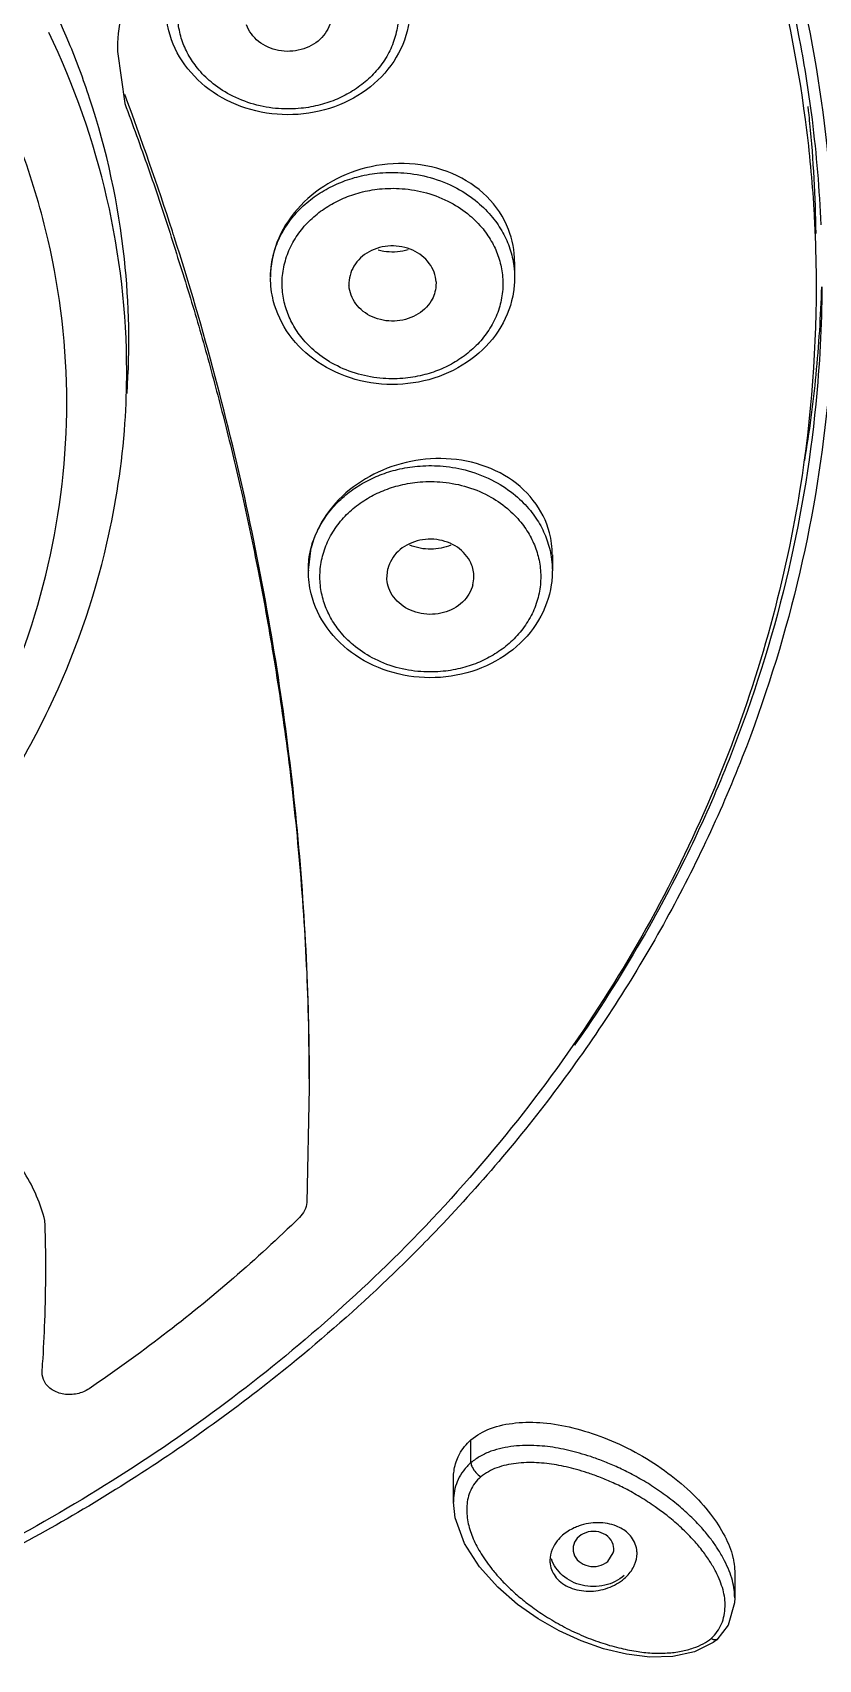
# Model space of a CAD drawing. Extents: x -1802 to -1505, y -7177 to -6757.
# Drawn here: x -1706.23 to -1692.71, y -6949.41 to -6921.4 of the extents above; entities that cross this region are included whole.
import ezdxf

# ---------------------------------------------------------------- set-up
doc = ezdxf.new("R2010")
doc.units = 0
doc.header["$LTSCALE"] = 5
doc.header["$MEASUREMENT"] = 0
doc.layers.add('DWG', color=7, linetype='CONTINUOUS')

msp = doc.modelspace()

# ---------------------------------------------------------------- linework, layer by layer
at = {"layer": 'DWG'}
for p, q in [((-1704.773, -6921.731), (-1704.647, -6922.621)), ((-1697.937, -6925.35), (-1697.937, -6925.622)), ((-1702.137, -6925.606), (-1702.137, -6925.611)), ((-1700.785, -6925.762), (-1700.787, -6925.751)), ((-1699.288, -6925.695), (-1699.29, -6925.766)), ((-1701.486, -6930.656), (-1701.438, -6930.271)), ((-1697.286, -6930.392), (-1697.286, -6930.67)), ((-1701.486, -6930.655), (-1701.486, -6930.67)), ((-1701.486, -6930.672), (-1701.486, -6930.672)), ((-1700.133, -6930.815), (-1700.119, -6930.634)), ((-1698.654, -6930.909), (-1698.639, -6930.805)), ((-1701.471, -6939.569), (-1701.515, -6941.543)), ((-1706.068, -6944.473), (-1706.068, -6944.45)), ((-1698.688, -6946.025), (-1698.688, -6945.633)), ((-1698.988, -6946.711), (-1698.988, -6946.313)), ((-1696.331, -6947.723), (-1696.237, -6947.575)), ((-1694.148, -6947.914), (-1694.148, -6948.35)), ((-1694.457, -6949.071), (-1694.519, -6949.12))]:
    msp.add_line(p, q, dxfattribs=at)
for points in [[(-1695.213, -6949.361), (-1695.611, -6949.372), (-1696.01, -6949.323), (-1696.404, -6949.228), (-1696.792, -6949.093), (-1697.169, -6948.921), (-1697.533, -6948.713), (-1697.887, -6948.465), (-1698.226, -6948.169), (-1698.54, -6947.817), (-1698.799, -6947.416), (-1698.961, -6946.973), (-1698.988, -6946.702)], [(-1694.148, -6948.35), (-1694.151, -6948.437), (-1694.258, -6948.819), (-1694.456, -6949.071)], [(-1694.519, -6949.12), (-1694.839, -6949.279), (-1695.213, -6949.361)]]:
    msp.add_lwpolyline(points, dxfattribs=at)
for points, start_tangent, end_tangent in [([(-1702.568, -6906.562), (-1700.816, -6908.023), (-1698.512, -6910.38), (-1696.553, -6912.96), (-1694.969, -6915.724), (-1693.782, -6918.634), (-1693.011, -6921.645), (-1692.817, -6922.9)], (0.793151, -0.609026), (0.124074, -0.992273)), ([(-1702.747, -6906.674), (-1701.869, -6907.369), (-1698.234, -6910.988), (-1695.399, -6915.224), (-1693.549, -6919.877), (-1692.935, -6922.9)], (0.796175, -0.605067), (0.130645, -0.991429)), ([(-1695.629, -6914.078), (-1694.784, -6915.657), (-1693.59, -6918.586), (-1692.813, -6921.618), (-1692.466, -6924.708)], (0.503989, -0.86371), (0.041994, -0.999118)), ([(-1705.608, -6921.572), (-1706.428, -6919.911), (-1708.145, -6917.519), (-1710.342, -6915.44), (-1711.054, -6914.909)], (-0.38304, 0.923732), (-0.816858, 0.576839)), ([(-1701.796, -6918.043), (-1702.245, -6918.213), (-1703.146, -6918.731), (-1703.86, -6919.389), (-1704.372, -6920.14), (-1704.676, -6920.94), (-1704.77, -6921.581)], (-0.951662, -0.307148), (-0.04664, -0.998912)), ([(-1703.662, -6921.53), (-1703.723, -6921.261), (-1703.731, -6920.976), (-1703.68, -6920.687)], (-0.31516, 0.949038), (0.273658, 0.961827)), ([(-1703.123, -6922.43), (-1703.612, -6921.958), (-1703.887, -6921.37), (-1703.935, -6920.978)], (-0.827102, 0.562052), (-0.001346, 0.999999)), ([(-1701.087, -6921.121), (-1701.103, -6921.22), (-1701.283, -6921.517), (-1701.611, -6921.696), (-1701.999, -6921.71), (-1702.343, -6921.554), (-1702.551, -6921.271)], (-0.072, -0.997405), (-0.340746, 0.940155)), ([(-1699.939, -6921.181), (-1699.99, -6921.469)], (-0.072191, -0.997391), (-0.273658, -0.961827)), ([(-1666.246, -6921.242), (-1666.373, -6924.492), (-1666.936, -6928.8), (-1667.944, -6933.048), (-1669.389, -6937.2), (-1671.26, -6941.224), (-1673.541, -6945.086), (-1676.214, -6948.757), (-1679.258, -6952.207), (-1682.649, -6955.407), (-1686.357, -6958.332), (-1690.355, -6960.958), (-1694.61, -6963.265), (-1699.087, -6965.233), (-1703.751, -6966.847), (-1708.563, -6968.094), (-1713.486, -6968.963)], (-0.000016, -1), (-0.990792, -0.135394)), ([(-1704.643, -6928.131), (-1704.612, -6927.224), (-1704.952, -6924.256), (-1705.954, -6921.402)], (0.069647, 0.997572), (-0.432711, 0.901532)), ([(-1699.99, -6921.469), (-1700.101, -6921.748), (-1700.267, -6922.004), (-1700.479, -6922.226), (-1700.724, -6922.408), (-1700.989, -6922.546), (-1701.28, -6922.646), (-1701.611, -6922.706), (-1701.998, -6922.712)], (-0.273658, -0.961827), (-0.997245, 0.074179)), ([(-1699.753, -6921.219), (-1699.972, -6921.826), (-1700.416, -6922.334), (-1701.035, -6922.678), (-1701.751, -6922.815)], (-0.148917, -0.98885), (-0.999395, -0.034766)), ([(-1704.607, -6927.615), (-1704.651, -6925.3), (-1705.25, -6922.534), (-1705.608, -6921.572)], (0.068883, 0.997625), (-0.38304, 0.923732)), ([(-1704.77, -6921.581), (-1704.773, -6921.731)], (-0.04664, -0.998912), (-0.000013, -1)), ([(-1703.161, -6922.252), (-1703.393, -6922.017), (-1703.553, -6921.778), (-1703.662, -6921.53)], (-0.765398, 0.643557), (-0.31516, 0.949038)), ([(-1702.422, -6922.637), (-1702.834, -6922.473), (-1703.161, -6922.252)], (-0.96288, 0.269931), (-0.765398, 0.643557)), ([(-1703.827, -6924.821), (-1704.647, -6922.469)], (-0.306579, 0.951845), (-0.351227, 0.93629)), ([(-1702.476, -6922.729), (-1703.123, -6922.43)], (-0.96288, 0.269931), (-0.827102, 0.562052)), ([(-1704.647, -6922.621), (-1704.244, -6923.732), (-1703.87, -6924.84)], (0.351226, -0.936291), (0.30914, -0.951016)), ([(-1701.751, -6922.815), (-1702.476, -6922.729)], (-0.999395, -0.034766), (-0.96288, 0.269931)), ([(-1701.998, -6922.712), (-1702.422, -6922.637)], (-0.997245, 0.074179), (-0.96288, 0.269931)), ([(-1692.872, -6922.78), (-1692.884, -6922.674)], (-0.106773, 0.994283), (-0.111629, 0.99375)), ([(-1692.853, -6922.965), (-1692.872, -6922.78)], (-0.098351, 0.995152), (-0.106773, 0.994283)), ([(-1692.935, -6922.9), (-1692.793, -6924.343)], (0.130645, -0.991429), (0.065181, -0.997873)), ([(-1692.748, -6924.861), (-1692.853, -6922.965)], (-0.012152, 0.999926), (-0.098351, 0.995152)), ([(-1692.817, -6922.9), (-1692.666, -6924.714)], (0.124074, -0.992273), (0.041994, -0.999118)), ([(-1722.246, -6942.099), (-1720.079, -6941.976), (-1715.893, -6941.008), (-1713.023, -6939.684), (-1710.506, -6937.903), (-1708.442, -6935.732), (-1706.907, -6933.255), (-1705.963, -6930.568), (-1705.643, -6927.773), (-1705.963, -6924.979), (-1706.398, -6923.505)], (1, 0), (-0.339722, 0.940526)), ([(-1697.937, -6925.349), (-1698.041, -6924.792), (-1698.413, -6924.227), (-1699.008, -6923.831), (-1699.745, -6923.661), (-1700.496, -6923.733), (-1701.15, -6924.006), (-1701.674, -6924.44), (-1702.027, -6925.019), (-1702.137, -6925.605)], (-0.001667, 0.999999), (-0.002492, -0.999997)), ([(-1702.137, -6925.612), (-1702.12, -6925.393), (-1702.044, -6925.087), (-1701.907, -6924.796), (-1701.715, -6924.532), (-1701.48, -6924.305), (-1701.214, -6924.121), (-1700.927, -6923.981), (-1700.613, -6923.879), (-1700.255, -6923.82), (-1699.841, -6923.818), (-1699.388, -6923.899)], (0.0021, 0.999998), (0.96288, -0.269931)), ([(-1699.388, -6923.899), (-1698.933, -6924.081), (-1698.572, -6924.324), (-1698.316, -6924.584), (-1698.138, -6924.848), (-1698.018, -6925.123), (-1697.95, -6925.42)], (0.96288, -0.269931), (0.128887, -0.991659)), ([(-1701.882, -6925.332), (-1701.772, -6925.053), (-1701.605, -6924.797), (-1701.393, -6924.575), (-1701.149, -6924.394), (-1700.883, -6924.255), (-1700.592, -6924.155), (-1700.261, -6924.095), (-1699.874, -6924.09), (-1699.45, -6924.164)], (0.273658, 0.961827), (0.96288, -0.269931)), ([(-1699.45, -6924.164), (-1699.038, -6924.329), (-1698.711, -6924.549), (-1698.48, -6924.784), (-1698.319, -6925.023), (-1698.211, -6925.271), (-1698.149, -6925.54), (-1698.141, -6925.825)], (0.96288, -0.269931), (-0.072191, -0.997391)), ([(-1692.793, -6924.343), (-1692.773, -6924.687)], (0.065181, -0.997873), (0.049456, -0.998776)), ([(-1703.87, -6924.84), (-1703.866, -6924.853), (-1703.516, -6925.973), (-1703.196, -6927.086), (-1702.901, -6928.208), (-1702.621, -6929.385), (-1702.351, -6930.67), (-1702.091, -6932.108), (-1701.851, -6933.738), (-1701.649, -6935.587), (-1701.515, -6937.587), (-1701.471, -6939.569)], (0.30914, -0.951016), (-0.000025, -1)), ([(-1701.471, -6939.415), (-1701.472, -6939.081), (-1701.55, -6936.756), (-1701.75, -6934.417), (-1702.072, -6932.068), (-1702.517, -6929.708), (-1703.089, -6927.329), (-1703.795, -6924.92), (-1703.827, -6924.821)], (0.000003, 1), (-0.306579, 0.951845)), ([(-1692.773, -6924.687), (-1692.747, -6925.642)], (0.049456, -0.998776), (0.005829, -0.999983)), ([(-1699.288, -6925.695), (-1699.404, -6925.376), (-1699.69, -6925.149), (-1700.069, -6925.076), (-1700.44, -6925.177), (-1700.702, -6925.424), (-1700.787, -6925.751)], (-0.049652, 0.998767), (0.049652, -0.998767)), ([(-1701.864, -6926.175), (-1701.925, -6925.906), (-1701.934, -6925.621), (-1701.882, -6925.332)], (-0.31516, 0.949038), (0.273658, 0.961827)), ([(-1700.188, -6925.17), (-1700.287, -6925.149)], (-0.987648, 0.156691), (-0.965514, 0.260352)), ([(-1699.816, -6925.156), (-1700.188, -6925.17)], (-0.973141, -0.230211), (-0.987648, 0.156691)), ([(-1699.767, -6925.143), (-1699.816, -6925.156)], (-0.959159, -0.282868), (-0.973141, -0.230211)), ([(-1701.325, -6927.075), (-1701.814, -6926.603), (-1702.089, -6926.015), (-1702.137, -6925.623)], (-0.827102, 0.562052), (-0.001346, 0.999999)), ([(-1697.937, -6925.621), (-1697.955, -6925.863)], (0.001346, -0.999999), (-0.148917, -0.98885)), ([(-1697.95, -6925.42), (-1697.937, -6925.621)], (0.128887, -0.991659), (0.000861, -1)), ([(-1692.747, -6925.642), (-1692.747, -6925.774)], (0.005829, -0.999983), (-0.000204, -1)), ([(-1699.289, -6925.766), (-1699.372, -6926.022), (-1699.635, -6926.269), (-1700.005, -6926.369), (-1700.384, -6926.297), (-1700.67, -6926.07), (-1700.786, -6925.762)], (-0.082269, -0.99661), (-0.072165, 0.997393)), ([(-1692.747, -6925.774), (-1693.063, -6929.491), (-1694.431, -6934.251), (-1696.841, -6938.71), (-1700.142, -6942.628)], (-0.000204, -1), (-0.71555, -0.698561)), ([(-1692.447, -6925.782), (-1692.553, -6927.812), (-1693.073, -6930.884), (-1694.018, -6933.88), (-1695.375, -6936.756), (-1697.124, -6939.469), (-1699.239, -6941.981), (-1700.016, -6942.762)], (-0.006417, -0.999979), (-0.719061, -0.694947)), ([(-1697.955, -6925.863), (-1698.174, -6926.471), (-1698.618, -6926.978), (-1699.237, -6927.323), (-1699.953, -6927.46)], (-0.148917, -0.98885), (-0.999395, -0.034766)), ([(-1698.141, -6925.825), (-1698.192, -6926.114)], (-0.072191, -0.997391), (-0.273658, -0.961827)), ([(-1692.647, -6925.779), (-1692.752, -6927.798), (-1693.269, -6930.849), (-1694.208, -6933.825), (-1695.556, -6936.681), (-1696.689, -6938.524)], (-0.006337, -0.99998), (-0.560715, -0.828009)), ([(-1692.656, -6925.778), (-1692.752, -6927.292), (-1692.948, -6928.768)], (-0.02922, -0.999573), (-0.164325, -0.986406)), ([(-1701.363, -6926.897), (-1701.595, -6926.662), (-1701.755, -6926.423), (-1701.864, -6926.175)], (-0.765398, 0.643557), (-0.31516, 0.949038)), ([(-1698.192, -6926.114), (-1698.303, -6926.392), (-1698.469, -6926.648), (-1698.681, -6926.871), (-1698.926, -6927.052), (-1699.191, -6927.191), (-1699.482, -6927.291), (-1699.813, -6927.351), (-1700.2, -6927.356)], (-0.273658, -0.961827), (-0.997245, 0.074179)), ([(-1700.624, -6927.282), (-1701.036, -6927.117), (-1701.363, -6926.897)], (-0.96288, 0.269931), (-0.765398, 0.643557)), ([(-1700.678, -6927.373), (-1701.325, -6927.075)], (-0.96288, 0.269931), (-0.827102, 0.562052)), ([(-1699.953, -6927.46), (-1700.678, -6927.373)], (-0.999395, -0.034766), (-0.96288, 0.269931)), ([(-1700.2, -6927.356), (-1700.624, -6927.282)], (-0.997245, 0.074179), (-0.96288, 0.269931)), ([(-1709.713, -6937.927), (-1707.585, -6935.677), (-1705.954, -6933.047), (-1704.952, -6930.192), (-1704.643, -6928.131)], (0.753756, 0.657154), (0.069647, 0.997572)), ([(-1697.287, -6930.39), (-1697.335, -6930.013), (-1697.614, -6929.456), (-1698.11, -6929.027), (-1698.764, -6928.782), (-1699.469, -6928.748), (-1700.129, -6928.904), (-1700.71, -6929.224), (-1701.172, -6929.699), (-1701.438, -6930.271)], (-0.000509, 1), (-0.245902, -0.969295)), ([(-1701.438, -6930.271), (-1701.337, -6929.998), (-1701.183, -6929.732), (-1700.984, -6929.494), (-1700.75, -6929.292), (-1700.492, -6929.13), (-1700.215, -6929.005), (-1699.91, -6928.916), (-1699.564, -6928.865), (-1699.167, -6928.868), (-1698.737, -6928.947)], (0.245919, 0.96929), (0.96288, -0.269931)), ([(-1698.737, -6928.947), (-1698.282, -6929.129), (-1697.921, -6929.373), (-1697.665, -6929.633), (-1697.487, -6929.897), (-1697.368, -6930.171), (-1697.299, -6930.468)], (0.96288, -0.269931), (0.128887, -0.991659)), ([(-1701.232, -6930.381), (-1701.121, -6930.102), (-1700.955, -6929.846), (-1700.743, -6929.623), (-1700.498, -6929.442), (-1700.233, -6929.304), (-1699.942, -6929.204), (-1699.61, -6929.144), (-1699.223, -6929.138), (-1698.799, -6929.212)], (0.273658, 0.961827), (0.96288, -0.269931)), ([(-1698.799, -6929.212), (-1698.387, -6929.377), (-1698.06, -6929.597), (-1697.829, -6929.833), (-1697.668, -6930.071), (-1697.56, -6930.32), (-1697.498, -6930.589), (-1697.49, -6930.874)], (0.96288, -0.269931), (-0.072191, -0.997391)), ([(-1698.638, -6930.805), (-1698.672, -6930.575), (-1698.882, -6930.293), (-1699.227, -6930.139), (-1699.615, -6930.155), (-1699.941, -6930.336), (-1700.119, -6930.634)], (0.054206, 0.99853), (-0.244848, -0.969562)), ([(-1701.486, -6930.672), (-1701.485, -6930.597), (-1701.438, -6930.271)], (-0.002607, 0.999997), (0.245919, 0.96929)), ([(-1701.213, -6931.223), (-1701.275, -6930.954), (-1701.283, -6930.669), (-1701.232, -6930.381)], (-0.31516, 0.949038), (0.273658, 0.961827)), ([(-1699.032, -6930.228), (-1699.378, -6930.297), (-1699.74, -6930.228)], (-0.926659, -0.375903), (-0.926696, 0.375811)), ([(-1700.675, -6932.123), (-1701.163, -6931.651), (-1701.438, -6931.063), (-1701.486, -6930.672)], (-0.827102, 0.562052), (-0.001346, 0.999999)), ([(-1697.287, -6930.669), (-1697.305, -6930.912)], (0.001346, -0.999999), (-0.148917, -0.98885)), ([(-1697.299, -6930.468), (-1697.286, -6930.669)], (0.128887, -0.991659), (0.000861, -1)), ([(-1698.654, -6930.909), (-1698.832, -6931.207), (-1699.158, -6931.388), (-1699.546, -6931.404), (-1699.891, -6931.25), (-1700.101, -6930.968), (-1700.134, -6930.816)], (-0.244848, -0.969562), (-0.078889, 0.996883)), ([(-1697.305, -6930.912), (-1697.523, -6931.519), (-1697.968, -6932.027), (-1698.586, -6932.371), (-1699.302, -6932.508)], (-0.148917, -0.98885), (-0.999395, -0.034766)), ([(-1697.49, -6930.874), (-1697.541, -6931.162)], (-0.072191, -0.997391), (-0.273658, -0.961827)), ([(-1700.712, -6931.946), (-1700.944, -6931.71), (-1701.104, -6931.471), (-1701.213, -6931.223)], (-0.765398, 0.643557), (-0.31516, 0.949038)), ([(-1697.541, -6931.162), (-1697.652, -6931.441), (-1697.818, -6931.697), (-1698.03, -6931.92), (-1698.275, -6932.101), (-1698.54, -6932.239), (-1698.831, -6932.339), (-1699.163, -6932.399), (-1699.549, -6932.405)], (-0.273658, -0.961827), (-0.997245, 0.074179)), ([(-1699.974, -6932.331), (-1700.386, -6932.166), (-1700.712, -6931.946)], (-0.96288, 0.269931), (-0.765398, 0.643557)), ([(-1700.028, -6932.422), (-1700.675, -6932.123)], (-0.96288, 0.269931), (-0.827102, 0.562052)), ([(-1699.549, -6932.405), (-1699.974, -6932.331)], (-0.997245, 0.074179), (-0.96288, 0.269931)), ([(-1699.302, -6932.508), (-1700.028, -6932.422)], (-0.999395, -0.034766), (-0.96288, 0.269931)), ([(-1696.689, -6938.524), (-1696.907, -6938.841)], (-0.560715, -0.828009), (-0.573355, -0.819307)), ([(-1706.019, -6941.855), (-1706.37, -6941.036), (-1706.965, -6940.332), (-1707.751, -6939.791), (-1708.634, -6939.446), (-1709.572, -6939.285), (-1710.517, -6939.304)], (-0.243367, 0.969934), (-0.993796, -0.111215)), ([(-1701.515, -6941.543), (-1701.551, -6941.681), (-1701.64, -6941.804)], (-0.045205, -0.998978), (-0.71555, -0.698561)), ([(-1706.005, -6942.554), (-1706.019, -6941.855)], (-0.006291, 0.99998), (-0.034971, 0.999388)), ([(-1701.64, -6941.804), (-1702.777, -6942.848), (-1703.985, -6943.831), (-1705.26, -6944.75)], (-0.71555, -0.698561), (-0.82781, -0.561009)), ([(-1700.016, -6942.762), (-1701.69, -6944.254), (-1704.44, -6946.257), (-1707.451, -6947.958), (-1710.676, -6949.334), (-1714.071, -6950.365), (-1717.585, -6951.035)], (-0.719061, -0.694947), (-0.990792, -0.135394)), ([(-1700.142, -6942.628), (-1703.733, -6945.589), (-1707.902, -6948.014), (-1712.491, -6949.793), (-1717.136, -6950.841)], (-0.71555, -0.698561), (-0.988684, -0.150011)), ([(-1706.059, -6944.321), (-1706.021, -6943.587), (-1706.005, -6942.722), (-1706.005, -6942.707)], (0.066954, 0.997756), (-0.000001, 1)), ([(-1706.005, -6942.707), (-1706.005, -6942.554)], (-0.000001, 1), (-0.006291, 0.99998)), ([(-1706.068, -6944.45), (-1706.059, -6944.321)], (0.072349, 0.997379), (0.066954, 0.997756)), ([(-1705.26, -6944.75), (-1705.465, -6944.837), (-1705.696, -6944.843), (-1705.895, -6944.769), (-1706.029, -6944.628), (-1706.068, -6944.473)], (-0.82781, -0.561008), (-0.004503, 0.99999)), ([(-1698.688, -6945.633), (-1698.353, -6945.437)], (0.757138, 0.653256), (0.934621, 0.355645)), ([(-1698.353, -6945.437), (-1697.919, -6945.34)], (0.934621, 0.355645), (0.994788, 0.101962)), ([(-1697.919, -6945.34), (-1697.443, -6945.337), (-1696.935, -6945.423), (-1696.404, -6945.592), (-1695.863, -6945.84), (-1695.354, -6946.159)], (0.994788, 0.101962), (0.811485, -0.584374)), ([(-1698.886, -6945.876), (-1698.688, -6945.633)], (0.475333, 0.879806), (0.757138, 0.653256)), ([(-1697.95, -6945.741), (-1698.149, -6945.773), (-1698.344, -6945.828), (-1698.522, -6945.91)], (-0.994143, -0.108072), (-0.872477, -0.488655)), ([(-1696.82, -6945.86), (-1697.004, -6945.812), (-1697.185, -6945.774), (-1697.367, -6945.747), (-1697.556, -6945.731), (-1697.752, -6945.728), (-1697.95, -6945.741)], (-0.961503, 0.274795), (-0.994143, -0.108072)), ([(-1695.68, -6946.358), (-1695.944, -6946.21), (-1696.188, -6946.091), (-1696.414, -6945.997), (-1696.625, -6945.92), (-1696.82, -6945.86)], (-0.855014, 0.518605), (-0.961503, 0.274795)), ([(-1698.979, -6946.168), (-1698.908, -6945.922)], (0.136381, 0.990656), (0.417867, 0.908508)), ([(-1698.908, -6945.922), (-1698.886, -6945.876)], (0.417867, 0.908508), (0.475333, 0.879806)), ([(-1698.755, -6946.089), (-1698.818, -6946.164)], (-0.684645, -0.728877), (-0.597711, -0.801712)), ([(-1698.688, -6946.025), (-1698.755, -6946.089)], (-0.757233, -0.653144), (-0.684645, -0.728877)), ([(-1698.522, -6945.91), (-1698.688, -6946.025)], (-0.872477, -0.488655), (-0.756964, -0.653457)), ([(-1698.688, -6946.025), (-1698.665, -6946.102)], (-0.000022, -1), (0.469995, -0.882669)), ([(-1698.665, -6946.102), (-1698.601, -6946.194), (-1698.519, -6946.27)], (0.469995, -0.882669), (0.812157, -0.58344)), ([(-1698.244, -6946.112), (-1698.388, -6946.179)], (-0.937228, -0.348716), (-0.870368, -0.492402)), ([(-1697.911, -6946.036), (-1698.083, -6946.065), (-1698.244, -6946.112)], (-0.993236, -0.116111), (-0.937228, -0.348716)), ([(-1696.872, -6946.14), (-1697.046, -6946.096), (-1697.215, -6946.062), (-1697.384, -6946.038), (-1697.557, -6946.024), (-1697.734, -6946.023), (-1697.911, -6946.036)], (-0.962946, 0.269693), (-0.993236, -0.116111)), ([(-1695.779, -6946.613), (-1696.033, -6946.471), (-1696.268, -6946.359), (-1696.484, -6946.269), (-1696.686, -6946.197), (-1696.872, -6946.14)], (-0.857172, 0.51503), (-0.962946, 0.269693)), ([(-1698.988, -6946.313), (-1698.988, -6946.274), (-1698.979, -6946.168)], (0.000216, 1), (0.136381, 0.990656)), ([(-1698.818, -6946.164), (-1698.907, -6946.313), (-1698.962, -6946.471)], (-0.597711, -0.801712), (-0.231559, -0.972821)), ([(-1698.519, -6946.27), (-1698.621, -6946.379), (-1698.692, -6946.498)], (-0.757152, -0.653239), (-0.422427, -0.906397)), ([(-1698.388, -6946.179), (-1698.519, -6946.27)], (-0.870368, -0.492402), (-0.757012, -0.6534)), ([(-1695.41, -6946.535), (-1695.68, -6946.358)], (-0.817326, 0.576175), (-0.855014, 0.518605)), ([(-1695.354, -6946.159), (-1694.911, -6946.524)], (0.811485, -0.584374), (0.725739, -0.68797)), ([(-1698.986, -6946.631), (-1698.988, -6946.702)], (-0.070751, -0.997494), (-0.007585, -0.999971)), ([(-1698.962, -6946.471), (-1698.986, -6946.631)], (-0.231559, -0.972821), (-0.070751, -0.997494)), ([(-1698.737, -6946.628), (-1698.758, -6946.764), (-1698.758, -6946.903)], (-0.233907, -0.972259), (0.065293, -0.997866)), ([(-1698.692, -6946.498), (-1698.737, -6946.628)], (-0.422427, -0.906397), (-0.233907, -0.972259)), ([(-1695.328, -6946.922), (-1695.519, -6946.782), (-1695.779, -6946.613)], (-0.787602, 0.616185), (-0.857172, 0.51503)), ([(-1694.715, -6947.147), (-1694.912, -6946.943), (-1695.148, -6946.734), (-1695.41, -6946.535)], (-0.665368, 0.746515), (-0.817326, 0.576175)), ([(-1694.911, -6946.524), (-1694.562, -6946.909)], (0.725739, -0.68797), (0.607832, -0.794066)), ([(-1698.758, -6946.903), (-1698.741, -6947.041), (-1698.708, -6947.174), (-1698.662, -6947.302), (-1698.603, -6947.43)], (0.065293, -0.997866), (0.451794, -0.892122)), ([(-1695.266, -6946.973), (-1695.328, -6946.922)], (-0.775735, 0.631059), (-0.787602, 0.616185)), ([(-1695.038, -6947.172), (-1695.266, -6946.973)], (-0.725004, 0.688745), (-0.775735, 0.631059)), ([(-1694.562, -6946.909), (-1694.319, -6947.29)], (0.607832, -0.794066), (0.457351, -0.889286)), ([(-1696.911, -6947.147), (-1697.109, -6947.274)], (-0.906109, -0.423045), (-0.757141, -0.653252)), ([(-1696.827, -6947.113), (-1696.911, -6947.147)], (-0.942072, -0.33541), (-0.906109, -0.423045)), ([(-1696.184, -6947.116), (-1696.5, -6947.057), (-1696.827, -6947.113)], (-0.927453, 0.373939), (-0.942072, -0.33541)), ([(-1696.488, -6947.217), (-1696.67, -6947.217), (-1696.827, -6947.295)], (-0.974144, 0.225928), (-0.757141, -0.653252)), ([(-1696.237, -6947.575), (-1696.24, -6947.431), (-1696.331, -6947.295), (-1696.488, -6947.217)], (0.244298, 0.9697), (-0.974144, 0.225928)), ([(-1695.99, -6947.235), (-1696.184, -6947.116)], (-0.739715, 0.672921), (-0.927453, 0.373939)), ([(-1695.944, -6947.282), (-1695.99, -6947.235)], (-0.649651, 0.760233), (-0.739715, 0.672921)), ([(-1694.849, -6947.366), (-1695.038, -6947.172)], (-0.668489, 0.743722), (-0.725004, 0.688745)), ([(-1694.447, -6947.495), (-1694.555, -6947.342), (-1694.715, -6947.147)], (-0.544206, 0.838952), (-0.665368, 0.746515)), ([(-1698.603, -6947.43), (-1698.531, -6947.56), (-1698.443, -6947.697), (-1698.335, -6947.843), (-1698.206, -6947.997), (-1698.052, -6948.157), (-1697.872, -6948.321), (-1697.659, -6948.49), (-1697.406, -6948.664), (-1697.114, -6948.835), (-1696.792, -6948.991), (-1696.459, -6949.119), (-1696.14, -6949.211), (-1695.846, -6949.27), (-1695.572, -6949.301), (-1695.31, -6949.3), (-1695.069, -6949.27)], (0.451794, -0.892122), (0.98193, 0.189246)), ([(-1697.29, -6947.518), (-1697.328, -6947.707)], (-0.378885, -0.925444), (-0.003572, -0.999994)), ([(-1697.202, -6947.371), (-1697.285, -6947.506), (-1697.29, -6947.518)], (-0.625275, -0.780404), (-0.378885, -0.925444)), ([(-1697.109, -6947.274), (-1697.202, -6947.371)], (-0.757141, -0.653252), (-0.625275, -0.780404)), ([(-1696.918, -6947.431), (-1696.918, -6947.587)], (-0.294714, -0.955586), (0.290103, -0.956995)), ([(-1696.827, -6947.295), (-1696.918, -6947.431)], (-0.757141, -0.653252), (-0.294714, -0.955586)), ([(-1695.829, -6947.586), (-1695.833, -6947.52), (-1695.944, -6947.282)], (0.004088, 0.999992), (-0.649651, 0.760233)), ([(-1694.572, -6947.729), (-1694.696, -6947.551), (-1694.849, -6947.366)], (-0.533718, 0.845663), (-0.668489, 0.743722)), ([(-1694.148, -6948.349), (-1694.156, -6948.212), (-1694.188, -6948.052), (-1694.243, -6947.886), (-1694.322, -6947.713), (-1694.425, -6947.53), (-1694.447, -6947.495)], (-0.000187, 1), (-0.544206, 0.838952)), ([(-1694.319, -6947.29), (-1694.179, -6947.654), (-1694.163, -6947.735)], (0.457351, -0.889286), (0.162848, -0.986651)), ([(-1697.328, -6947.707), (-1697.324, -6947.768), (-1697.218, -6948.005), (-1696.982, -6948.174), (-1696.665, -6948.236), (-1696.332, -6948.18), (-1696.048, -6948.018)], (-0.003572, -0.999994), (0.757141, 0.653252)), ([(-1697.109, -6947.967), (-1697.303, -6947.677)], (-0.755794, 0.65481), (-0.294208, 0.955741)), ([(-1696.918, -6947.587), (-1696.827, -6947.723)], (0.290103, -0.956995), (0.755795, -0.654809)), ([(-1696.827, -6947.723), (-1696.67, -6947.802), (-1696.488, -6947.802)], (0.755795, -0.654809), (0.973862, 0.227143)), ([(-1696.488, -6947.802), (-1696.331, -6947.723)], (0.973862, 0.227143), (0.757141, 0.653252)), ([(-1695.895, -6947.832), (-1695.871, -6947.784), (-1695.829, -6947.586)], (0.481278, 0.876568), (0.004088, 0.999992)), ([(-1694.4, -6948.063), (-1694.474, -6947.9), (-1694.572, -6947.729)], (-0.370273, 0.928923), (-0.533718, 0.845663)), ([(-1694.163, -6947.735), (-1694.148, -6947.891)], (0.162848, -0.986651), (0.024982, -0.999688)), ([(-1696.048, -6947.967), (-1696.384, -6948.135), (-1696.773, -6948.135), (-1697.109, -6947.967)], (-0.757141, -0.653252), (-0.755794, 0.65481)), ([(-1696.048, -6948.018), (-1695.895, -6947.832)], (0.757141, 0.653252), (0.481278, 0.876568)), ([(-1694.32, -6948.356), (-1694.349, -6948.213), (-1694.4, -6948.063)], (-0.127131, 0.991886), (-0.370273, 0.928923)), ([(-1694.148, -6947.891), (-1694.148, -6947.914)], (0.024982, -0.999688), (0.003318, -0.999994)), ([(-1694.33, -6948.652), (-1694.313, -6948.502), (-1694.32, -6948.356)], (0.196612, 0.980481), (-0.127131, 0.991886)), ([(-1694.552, -6949.048), (-1694.447, -6948.931), (-1694.374, -6948.799), (-1694.33, -6948.652)], (0.75683, 0.653612), (0.196612, 0.980481)), ([(-1695.069, -6949.27), (-1694.858, -6949.214), (-1694.689, -6949.141), (-1694.552, -6949.048)], (0.98193, 0.189246), (0.757417, 0.652931)), ([(-1694.461, -6949.065), (-1694.497, -6949.075), (-1694.552, -6949.048)], (-0.832425, -0.554138), (-0.826598, 0.562793))]:
    msp.add_spline(points, degree=3, dxfattribs=dict(at, start_tangent=start_tangent, end_tangent=end_tangent))

doc.saveas('drawing.dxf')
